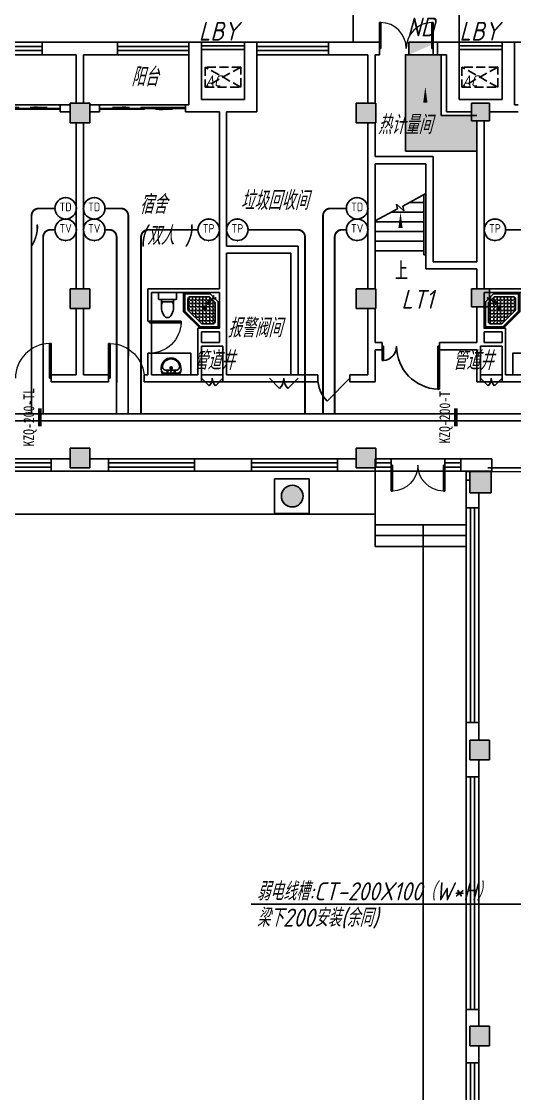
# Model space of a CAD drawing. Extents: x 0 to 2972856, y -1269770 to 0.
# Drawn here: x 2757023 to 2770806, y -901371 to -871384 of the extents above; entities that cross this region are included whole.
import ezdxf
from ezdxf.enums import TextEntityAlignment as Align

# ---------------------------------------------------------------- set-up
doc = ezdxf.new("R2010")
doc.units = 0
doc.header["$LTSCALE"] = 1000
doc.header["$PDSIZE"] = 50
doc.linetypes.add('DASH', pattern=[0.35, 0.25, -0.1])
for name, color, linetype in [('1-建筑底图', 8, 'Continuous'), ('CABLETRAY_DIM', 3, 'Continuous'), ('CABLETRAY_PDS', 4, 'Continuous'), ('EQUIP-通讯', 3, 'Continuous'), ('PUB_TEXT', 7, 'Continuous'), ('WIRE-综合布线', 4, 'Continuous'), ('抗震支吊架', 2, 'Continuous'), ('洁具', 251, 'Continuous'), ('空调外机', 251, 'Continuous'), ('防火分区', 255, 'Continuous')]:
    doc.layers.add(name, color=color, linetype=linetype)
doc.styles.add('_TCH_DIM', font='SIMPLEX', dxfattribs={"bigfont": 'GBCBIG'})
doc.styles.add('_TEL_ATTDEF', font='GBENOR', dxfattribs={"width": 0.8, "height": 3, "bigfont": 'GBCBIG'})
doc.styles.add('_TEL_DIM', font='SIMPLEX', dxfattribs={"width": 0.8, "height": 3.5, "bigfont": 'HZTXT'})
doc.styles.add('kzcad', font='', dxfattribs={"width": 0.8})
doc.styles.get("Standard").update_dxf_attribs({"font": 'gbeitc.shx', "bigfont": 'gbcbig.shx'})
doc.styles.get('kzcad').set_extended_font_data('SimSun')
doc.linetypes.add('JIEDI', pattern='A,1.25,-0.25,0.25,-0.25,0.625,["/",Standard,S=0.6,R=0,X=0,Y=-0.3],0.625,-0.25,0.25,-0.25', length=4)

# ---------------------------------------------------------------- blocks, each defined once
blk = doc.blocks.new('$equip$00003204')
at = {"const_width": 0.05}
blk.add_lwpolyline([(0, 0.5, -1), (0, -0.5, -1), (0, 0.5, 0.021884)], format="xyb", dxfattribs=at)
blk.add_circle((0, 0), 0.5)
for p in [(0, 0.5), (-0.5, 0), (0.5, 0), (0, -0.5)]:
    blk.add_point(p)
at = {"color": 7, "style": '_TEL_ATTDEF'}
blk.add_attdef('$TEXT$', text='', height=0.4, dxfattribs=at).set_placement((0, 0), align=Align.MIDDLE_CENTER)
at = {"color": 7, "style": '_TEL_DIM', "flags": 1}
for tag in ['A', 'REMARK']:
    blk.add_attdef(tag, text='', height=0.00002, dxfattribs=at).set_placement((0, 0), align=Align.MIDDLE_CENTER)
blk = doc.blocks.new('$equip$00003209')
at = {"const_width": 0.05}
blk.add_lwpolyline([(0, 0.5, -1), (0, -0.5, -1), (0, 0.5, 0.021884)], format="xyb", dxfattribs=at)
blk.add_circle((0, 0), 0.5)
for p in [(0, 0.5), (-0.5, 0), (0.5, 0), (0, -0.5)]:
    blk.add_point(p)
at = {"color": 7, "style": '_TEL_ATTDEF'}
blk.add_attdef('$TEXT$', text='', height=0.4, dxfattribs=at).set_placement((0, 0), align=Align.MIDDLE_CENTER)
at = {"color": 7, "style": '_TEL_DIM', "flags": 1}
for tag in ['A', 'REMARK']:
    blk.add_attdef(tag, text='', height=0.00002, dxfattribs=at).set_placement((0, 0), align=Align.MIDDLE_CENTER)
blk = doc.blocks.new('$equip$00003208')
at = {"const_width": 0.05}
blk.add_lwpolyline([(0, 0.5, -1), (0, -0.5, -1), (0, 0.5, 0.021884)], format="xyb", dxfattribs=at)
blk.add_circle((0, 0), 0.5)
for p in [(0, 0.5), (-0.5, 0), (0.5, 0), (0, -0.5)]:
    blk.add_point(p)
at = {"color": 7, "style": '_TEL_ATTDEF'}
blk.add_attdef('$TEXT$', text='', height=0.4, dxfattribs=at).set_placement((0, 0), align=Align.MIDDLE_CENTER)
at = {"color": 7, "style": '_TEL_DIM', "flags": 1}
for tag in ['A', 'REMARK']:
    blk.add_attdef(tag, text='', height=0.00002, dxfattribs=at).set_placement((0, 0), align=Align.MIDDLE_CENTER)
blk = doc.blocks.new('A$C2CDD3BEF')
at = {"layer": '防火分区'}
h = blk.add_hatch(color=6, dxfattribs=at)
h.dxf.hatch_style = 1
edge = h.paths.add_edge_path()
edge.add_arc((460, 446), 282, 0, 360)
at = {"layer": '防火分区', "color": 6}
blk.add_lwpolyline([(0, 0), (900, 0), (900, 900), (0, 900)], close=True, dxfattribs=at)
blk.add_circle((460, 446), 282, dxfattribs=at)
blk = doc.blocks.new('1F平面-CAD导入_dwg_Drawing4_t3_dwg_$plan$00001613-474159-1F-927810-1F')
at = {"layer": '洁具'}
for p, q in [((-200, 170), (-430, 170)), ((-260, -140), (-260, 140)), ((-30, 250), (-170, 250)), ((-200, -170), (-200, -220)), ((-170, -250), (-30, -250))]:
    blk.add_line(p, q, dxfattribs=at)
for points in [[(-200, 220), (-200, 170), (-200, -170), (-430, -170)], [(0, -220), (0, 220)]]:
    blk.add_lwpolyline(points, dxfattribs=at)
for centre, radius, start, end in [((-590, 0), 110, 123.4509, 236.5491), ((-413, -227), 398, 67.4505, 126.6381), ((-170, 220), 30, 90, 180), ((-30, 220), 30, 0, 90), ((-413, 227), 398, 233.3619, 292.5495), ((-170, -220), 30, 180, 270), ((-30, -220), 30, 270, 0)]:
    blk.add_arc(centre, radius, start, end, dxfattribs=at)
blk = doc.blocks.new('$lvtry$00000169')
at = {"color": 0}
for p, q in [((259, -36), (259, 0)), ((36, -259), (0, -259)), ((24, -259), (24, -976)), ((259, -36), (36, -259)), ((36, -259), (36, -964)), ((276, -120), (120, -276)), ((120, -276), (120, -808)), ((144, -151), (291, -298)), ((151, -144), (298, -291)), ((173, -309), (173, -239)), ((183, -213), (205, -213)), ((220, -213), (243, -213)), ((259, -24), (976, -24)), ((259, -36), (964, -36)), ((270, -213), (270, -143)), ((270, -213), (340, -213)), ((270, -263), (270, -239)), ((276, -120), (808, -120)), ((366, -213), (366, -143)), ((366, -213), (436, -213)), ((366, -309), (366, -239)), ((462, -213), (462, -143)), ((462, -213), (532, -213)), ((462, -309), (462, -239)), ((558, -213), (558, -143)), ((558, -213), (628, -213)), ((558, -309), (558, -239)), ((655, -213), (655, -143)), ((655, -213), (725, -213)), ((655, -309), (655, -239)), ((751, -213), (751, -143)), ((751, -213), (821, -213)), ((751, -309), (751, -239)), ((847, -213), (847, -143)), ((847, -213), (880, -213)), ((847, -309), (847, -239)), ((880, -192), (880, -460)), ((964, -36), (976, -24)), ((964, -36), (964, -525)), ((976, -24), (976, -530)), ((120, -309), (147, -309)), ((120, -405), (147, -405)), ((120, -501), (147, -501)), ((120, -598), (147, -598)), ((173, -309), (243, -309)), ((173, -405), (173, -335)), ((173, -405), (243, -405)), ((173, -501), (173, -431)), ((173, -501), (243, -501)), ((173, -598), (173, -528)), ((173, -598), (243, -598)), ((270, -405), (270, -335)), ((270, -405), (340, -405)), ((270, -501), (270, -431)), ((270, -501), (340, -501)), ((270, -598), (270, -528)), ((270, -598), (340, -598)), ((334, -309), (340, -309)), ((366, -309), (436, -309)), ((366, -405), (366, -335)), ((366, -405), (379, -405)), ((366, -501), (366, -431)), ((366, -501), (436, -501)), ((366, -598), (366, -528)), ((366, -598), (436, -598)), ((462, -309), (532, -309)), ((462, -405), (462, -335)), ((462, -405), (532, -405)), ((462, -501), (462, -431)), ((462, -501), (532, -501)), ((462, -598), (462, -528)), ((462, -598), (532, -598)), ((859, -511), (511, -859)), ((964, -525), (525, -964)), ((976, -530), (530, -976)), ((558, -309), (628, -309)), ((558, -405), (558, -335)), ((558, -405), (628, -405)), ((558, -501), (558, -431)), ((558, -501), (628, -501)), ((558, -598), (558, -528)), ((558, -598), (628, -598)), ((655, -309), (725, -309)), ((655, -405), (655, -335)), ((655, -405), (725, -405)), ((655, -501), (655, -431)), ((655, -501), (725, -501)), ((655, -598), (655, -528)), ((655, -598), (725, -598)), ((751, -309), (821, -309)), ((751, -405), (751, -335)), ((751, -405), (821, -405)), ((751, -501), (751, -431)), ((751, -501), (821, -501)), ((751, -598), (751, -528)), ((751, -598), (773, -598)), ((847, -309), (880, -309)), ((847, -405), (847, -335)), ((847, -405), (880, -405)), ((847, -501), (847, -431)), ((847, -501), (867, -501)), ((964, -525), (976, -530)), ((120, -694), (147, -694)), ((120, -790), (147, -790)), ((173, -694), (173, -624)), ((173, -694), (243, -694)), ((173, -790), (173, -720)), ((173, -790), (243, -790)), ((173, -878), (173, -816)), ((192, -880), (460, -880)), ((270, -694), (270, -624)), ((270, -694), (340, -694)), ((270, -790), (270, -720)), ((270, -790), (340, -790)), ((270, -880), (270, -816)), ((366, -694), (366, -624)), ((366, -694), (436, -694)), ((366, -790), (366, -720)), ((366, -790), (436, -790)), ((366, -880), (366, -816)), ((462, -694), (462, -624)), ((462, -694), (532, -694)), ((462, -790), (462, -720)), ((462, -790), (532, -790)), ((462, -880), (462, -816)), ((558, -694), (558, -624)), ((558, -694), (628, -694)), ((558, -790), (558, -720)), ((558, -790), (580, -790)), ((655, -694), (655, -624)), ((655, -694), (676, -694)), ((36, -964), (24, -976)), ((24, -976), (530, -976)), ((36, -964), (525, -964)), ((525, -964), (530, -976))]:
    blk.add_line(p, q, dxfattribs=at)
blk.add_lwpolyline([(0, 0), (0, -1000), (540, -1000), (1000, -540), (1000, 0)], close=True)
for points in [[(0, 0), (0, -1000)], [(0, 0), (1000, 0)], [(1000, 0), (1000, -540)], [(136, -190), (148, -178), (132, -162), (121, -174)], [(190, -136), (178, -148), (162, -132), (174, -121)], [(1000, -540), (540, -1000)], [(0, -1000), (540, -1000)]]:
    blk.add_lwpolyline(points, close=True, dxfattribs=at)
for radius in [43.8, 31.1]:
    blk.add_circle((416, -428), radius, dxfattribs=at)
for centre, radius, start, end in [((296, -296), 40.6, 142.583, 128.4197), ((296, -296), 28.6, 145.828, 125.6599), ((808, -192), 72, 0, 90), ((808, -460), 72, 315, 0), ((192, -808), 72, 180, 270), ((460, -808), 72, 270, 315)]:
    blk.add_arc(centre, radius, start, end, dxfattribs=at)
for p in [(103, -156, 0), (156, -102, 0), (416, -428, 0)]:
    blk.add_point(p, dxfattribs=at)
blk = doc.blocks.new('$lvtry$00000178')
at = {"color": 0}
for p, q in [((-238, 0), (238, 0)), ((-214, -36), (-272, -91)), ((-180, -23), (180, -23)), ((-142, -105), (140, -105)), ((140, -105), (-142, -105)), ((216, -37), (268, -91))]:
    blk.add_line(p, q, dxfattribs=at)
blk.add_lwpolyline([(-104, -430, 0.224698), (110, -425, 0.348046), (269, -79), (239, 0), (-241, 0), (-271, -79, 0.356844)], format="xyb", close=True, dxfattribs=at)
for centre, radius in [((-100, -65), 16.3), ((1, -172), 31.6), ((100, -65), 16.3)]:
    blk.add_circle(centre, radius, dxfattribs=at)
at = {"color": 0, "lineweight": 13}
blk.add_circle((1, -172), 23, dxfattribs=at)
at = {"color": 0}
for centre, radius, start, end in [((-142, -205), 100, 90, 190.5602), ((-1, -179), 243, 190.5602, 349.4398), ((-180, -73), 50, 90, 133.181), ((140, -205), 100, 349.4398, 90), ((180, -73), 50, 44.5607, 90)]:
    blk.add_arc(centre, radius, start, end, dxfattribs=at)
for p in [(0, -65), (1, -172)]:
    blk.add_point(p, dxfattribs=at)
blk = doc.blocks.new('A$C70365C93')
at = {"layer": '洁具'}
blk.add_lwpolyline([(-1900, 2300), (-1900, 1700), (-800, 1700), (-800, 2300)], close=True, dxfattribs=at)
blk.add_blockref('$lvtry$00000178', (-1350, 2280), dxfattribs=at)
at = {"layer": '洁具', "rotation": 180}
blk.add_blockref('$lvtry$00000169', (0, 0), dxfattribs=at)
at = {"layer": '洁具', "extrusion": (0, 0, -1), "xscale": -1, "zscale": -1, "rotation": 90}
blk.add_blockref('1F平面-CAD导入_dwg_Drawing4_t3_dwg_$plan$00001613-474159-1F-927810-1F', (1450, 0), dxfattribs=at)
blk = doc.blocks.new('A$Cf5a72a1b')
at = {"layer": '空调外机', "linetype": 'DASH'}
for p, q in [((1000, 563), (0, 0)), ((1000, 0), (0, 563))]:
    blk.add_line(p, q, dxfattribs=at)
blk.add_lwpolyline([(1000, 563), (0, 563), (0, 0), (1000, 0)], close=True, dxfattribs=at)
at = {"layer": 'PUB_TEXT'}
blk.add_text('AC', height=315, dxfattribs=at).set_placement((5, 18))
blk = doc.blocks.new('$WINLIB2D$00000001')
at = {"color": 0}
for points in [[(-0.5, 0.5), (-0.5, -0.5)], [(-0.5, 0.5), (0.5, 0.5)], [(0.5, -0.5), (0.5, 0.5)], [(0.5, 0.167), (-0.5, 0.167)], [(0.5, -0.167), (-0.5, -0.167)], [(-0.5, -0.5), (0.5, -0.5)]]:
    blk.add_lwpolyline(points, dxfattribs=at)
blk = doc.blocks.new('$DorLib2D$00000002')
for p, q in [((-0.5, 0), (-0.5, 0.4875)), ((-0.475, 0.4875), (-0.5, 0.4875)), ((-0.475, 0), (-0.475, 0.4875)), ((0.475, 0), (0.475, 0.4875)), ((0.475, 0.4875), (0.5, 0.4875)), ((0.5, 0), (0.5, 0.4875)), ((-0.5, 0), (-0.475, 0)), ((0.5, 0), (0.475, 0))]:
    blk.add_line(p, q)
at = {"lineweight": 13}
for centre, start, end in [((-0.4875, 0), 0, 88.53072), ((0.4875, 0), 91.46928, 180)]:
    blk.add_arc(centre, 0.4875, start, end, dxfattribs=at)
blk = doc.blocks.new('$TCHSYS$WIN2D')
for p, q in [((-0.5, 0.5), (0.5, 0.5)), ((-0.5, 0.5), (-0.5, -0.5)), ((0.5, 0.5), (0.5, -0.5)), ((0.5, 0.1667), (-0.5, 0.1667)), ((0.5, -0.1667), (-0.5, -0.1667)), ((-0.5, -0.5), (0.5, -0.5))]:
    blk.add_line(p, q)
blk = doc.blocks.new('$DorLib2D$00000114')
at = {"color": 0}
blk.add_line((0.5, 0), (-0.207, 0.707), dxfattribs=at)
blk.add_arc((0.5, 0), 1, 135, 180, dxfattribs=at)
blk = doc.blocks.new('$DorLib2D$00000116')
at = {"color": 0}
for p, q in [((-0.5, 0), (-0.146, 0.354)), ((0.5, 0), (0.146, 0.354))]:
    blk.add_line(p, q, dxfattribs=at)
for centre, start, end in [((-0.5, 0), 0, 45), ((0.5, 0), 135, 180)]:
    blk.add_arc(centre, 0.5, start, end, dxfattribs=at)
blk = doc.blocks.new('$DorLib2D$00000131')
at = {"color": 0, "linetype": 'Continuous'}
for p, q in [((-0.5, 0.125), (-0.5, 0)), ((0.019, 0.125), (-0.5, 0.125)), ((0.019, 0), (0.019, 0.125)), ((0.15, 0.125), (0.232, 0.197)), ((0.35, 0.125), (0.15, 0.125)), ((0.232, 0.197), (0.232, 0.125)), ((-0.5, 0), (0.019, 0)), ((-0.024, 0), (0.5, 0)), ((-0.024, -0.125), (-0.024, 0)), ((0.5, 0), (0.5, -0.125)), ((-0.35, -0.125), (-0.15, -0.125)), ((-0.232, -0.197), (-0.232, -0.125)), ((-0.15, -0.125), (-0.232, -0.197)), ((0.5, -0.125), (-0.024, -0.125))]:
    blk.add_line(p, q, dxfattribs=at)
blk = doc.blocks.new('$DorLib2D$00000001')
for p, q in [((0.45, 0.975), (0.5, 0.975)), ((0.45, 0), (0.45, 0.975)), ((0.5, 0), (0.5, 0.975)), ((0.5, 0), (0.45, 0))]:
    blk.add_line(p, q)
at = {"lineweight": 13}
blk.add_arc((0.475, 0), 0.975, 91.4693, 180, dxfattribs=at)
blk = doc.blocks.new('$DorLib2D$00000225')
at = {"color": 0}
for p, q in [((0.475, -0.001), (0.475, 0.752)), ((0.475, 0.752), (0.5, 0.752)), ((0.5, -0.001), (0.5, 0.752)), ((-0.5, 0), (-0.5, 0.252)), ((-0.475, 0.252), (-0.5, 0.252)), ((-0.475, 0), (-0.475, 0.252)), ((-0.475, 0), (-0.5, 0)), ((0.475, -0.001), (0.5, -0.001))]:
    blk.add_line(p, q, dxfattribs=at)
for centre, radius, start, end in [((0.505, -0.002), 0.755, 92.2493, 179.7238), ((-0.501, 0.003), 0.251, 359.7899, 84.0974)]:
    blk.add_arc(centre, radius, start, end, dxfattribs=at)
blk = doc.blocks.new('1-1层建筑底图')
at = {"layer": '1-建筑底图'}
h = blk.add_hatch(dxfattribs=at)
h.set_pattern_fill('沙地', color=256, scale=70)
h.set_pattern_definition([(0, (542715.016, -817816.58), (70, 70), [0, -140])])
h.paths.add_polyline_path([(2153976.6, -728676.3), (2152976.6, -728676.3), (2152976.6, -731376.3), (2154976.6, -731376.3), (2154976.6, -730376.3), (2153976.6, -730376.3)])
h.paths.add_polyline_path([(2071676.6, -793076.3), (2070676.6, -793076.3), (2070676.6, -795091.3), (2071676.6, -795091.3)])
h.paths.add_polyline_path([(2071676.6, -741161.3), (2070676.6, -741161.3), (2070676.6, -743176.3), (2071676.6, -743176.3)])
h.paths.add_polyline_path([(2152976.6, -807576.3), (2153976.6, -807576.3), (2153976.6, -805876.3), (2154976.6, -805876.3), (2154976.6, -804876.3), (2152976.6, -804876.3)])
for points in [[(2144151.6, -730026.3), (2143601.6, -730026.3), (2143601.6, -730576.3), (2144151.6, -730576.3)], [(2152151.6, -730026.3), (2151601.6, -730026.3), (2151601.6, -730576.3), (2152151.6, -730576.3)], [(2155326.6, -730026.3), (2154826.6, -730026.3), (2154826.6, -730526.3), (2155326.6, -730526.3)], [(2144151.6, -735226.3), (2143601.6, -735226.3), (2143601.6, -735776.3), (2144151.6, -735776.3)], [(2152151.6, -735226.3), (2151601.6, -735226.3), (2151601.6, -735776.3), (2152151.6, -735776.3)], [(2155326.6, -735226.3), (2154826.6, -735226.3), (2154826.6, -735726.3), (2155326.6, -735726.3)], [(2144151.6, -739676.3), (2143601.6, -739676.3), (2143601.6, -740226.3), (2144151.6, -740226.3)], [(2152151.6, -739676.3), (2151601.6, -739676.3), (2151601.6, -740226.3), (2152151.6, -740226.3)], [(2155376.6, -740326.3), (2154776.6, -740326.3), (2154776.6, -740926.3), (2155376.6, -740926.3)], [(2155326.6, -747851.3), (2154776.6, -747851.3), (2154776.6, -748401.3), (2155326.6, -748401.3)], [(2155326.6, -755851.3), (2154776.6, -755851.3), (2154776.6, -756401.3), (2155326.6, -756401.3)]]:
    blk.add_hatch(color=256, dxfattribs=at).paths.add_polyline_path(points)
for p, q in [((2151519.2, -728326.3), (2151519.2, -727126.3)), ((2154476.6, -728326.3), (2154476.6, -727126.3)), ((2143876.6, -728326.3), (2142826.6, -728326.3)), ((2142826.6, -728326.3), (2142826.6, -728676.3)), ((2144926.6, -728326.3), (2143876.6, -728326.3)), ((2144926.6, -728676.3), (2144926.6, -728326.3)), ((2147276.6, -728326.3), (2146926.6, -728326.3)), ((2146926.6, -728326.3), (2146926.6, -728676.3)), ((2147276.6, -729926.3), (2147276.6, -728326.3)), ((2148826.6, -728326.3), (2148476.6, -728326.3)), ((2148476.6, -729926.3), (2148476.6, -728326.3)), ((2148826.6, -728676.3), (2148826.6, -728326.3)), ((2152026.6, -728326.3), (2150826.6, -728326.3)), ((2150826.6, -728326.3), (2150826.6, -728676.3)), ((2152251.6, -728326.3), (2152026.6, -728326.3)), ((2152251.6, -728676.3), (2152251.6, -728326.3)), ((2154476.6, -728326.3), (2153751.6, -728326.3)), ((2153751.6, -728326.3), (2153751.6, -728676.3)), ((2167276.6, -728326.3), (2154476.6, -728326.3)), ((2154476.6, -729926.3), (2154476.6, -728326.3)), ((2156026.6, -728326.3), (2155676.6, -728326.3)), ((2155676.6, -729926.3), (2155676.6, -728326.3)), ((2156026.6, -728676.3), (2156026.6, -728326.3)), ((2142826.6, -728676.3), (2143776.6, -728676.3)), ((2143776.6, -730026.3), (2143776.6, -728676.3)), ((2143976.6, -728676.3), (2144926.6, -728676.3)), ((2143976.6, -730026.3), (2143976.6, -728676.3)), ((2146926.6, -730076.3), (2146926.6, -728676.3)), ((2148826.6, -730276.3), (2148826.6, -728676.3)), ((2150826.6, -728676.3), (2151926.6, -728676.3)), ((2151926.6, -730026.3), (2151926.6, -728676.3)), ((2152126.6, -730026.3), (2152126.6, -728676.3)), ((2152126.6, -728676.3), (2152251.6, -728676.3)), ((2153751.6, -728676.3), (2154126.6, -728676.3)), ((2154126.6, -730276.3), (2154126.6, -728676.3)), ((2156026.6, -730076.3), (2156026.6, -728676.3)), ((2143326.6, -730076.3), (2140926.6, -730076.3)), ((2143601.6, -730076.3), (2143326.6, -730076.3)), ((2143326.6, -730076.3), (2143326.6, -730276.3)), ((2144151.6, -730026.3), (2143601.6, -730026.3)), ((2143601.6, -730026.3), (2143601.6, -730576.3)), ((2144151.6, -730576.3), (2144151.6, -730026.3)), ((2144426.6, -730076.3), (2144151.6, -730076.3)), ((2144426.6, -730276.3), (2144426.6, -730076.3)), ((2146826.6, -730076.3), (2144426.6, -730076.3)), ((2146926.6, -730076.3), (2146826.6, -730076.3)), ((2146826.6, -730076.3), (2146826.6, -730276.3)), ((2147876.6, -729926.3), (2147276.6, -729926.3)), ((2148476.6, -729926.3), (2147876.6, -729926.3)), ((2152151.6, -730026.3), (2151601.6, -730026.3)), ((2151601.6, -730026.3), (2151601.6, -730576.3)), ((2152151.6, -730576.3), (2152151.6, -730026.3)), ((2155076.6, -729926.3), (2154476.6, -729926.3)), ((2155326.6, -730026.3), (2154826.6, -730026.3)), ((2154826.6, -730026.3), (2154826.6, -730526.3)), ((2155676.6, -729926.3), (2155076.6, -729926.3)), ((2155326.6, -730526.3), (2155326.6, -730026.3)), ((2156126.6, -730076.3), (2156026.6, -730076.3)), ((2143326.6, -730276.3), (2143601.6, -730276.3)), ((2144151.6, -730276.3), (2144426.6, -730276.3)), ((2146826.6, -730276.3), (2147176.6, -730276.3)), ((2147776.6, -730276.3), (2147176.6, -730276.3)), ((2147776.6, -734126.3), (2147776.6, -730276.3)), ((2147976.6, -734026.3), (2147976.6, -730276.3)), ((2148826.6, -730276.3), (2147976.6, -730276.3)), ((2154976.6, -730376.3), (2153976.6, -730376.3)), ((2154826.6, -730276.3), (2154126.6, -730276.3)), ((2155776.6, -730276.3), (2155326.6, -730276.3)), ((2155776.6, -730276.3), (2156126.6, -730276.3)), ((2143601.6, -730576.3), (2144151.6, -730576.3)), ((2143776.6, -735226.3), (2143776.6, -730576.3)), ((2143976.6, -735226.3), (2143976.6, -730576.3)), ((2151601.6, -730576.3), (2152151.6, -730576.3)), ((2151926.6, -731626.3), (2151926.6, -730576.3)), ((2152126.6, -731526.3), (2152126.6, -730576.3)), ((2154826.6, -730526.3), (2155326.6, -730526.3)), ((2154976.6, -734466.3), (2154976.6, -730526.3)), ((2155176.6, -734566.3), (2155176.6, -730526.3)), ((2154976.6, -731376.3), (2152976.6, -731376.3)), ((2151926.6, -735226.3), (2151926.6, -731626.3)), ((2153751.6, -731526.3), (2152126.6, -731526.3)), ((2153751.6, -734466.3), (2153751.6, -731526.3)), ((2152126.6, -735226.3), (2152126.6, -731726.3)), ((2153551.6, -731726.3), (2152126.6, -731726.3)), ((2153551.6, -734666.3), (2153551.6, -731726.3)), ((2153551.6, -732561.6), (2152900.8, -732908.4)), ((2153551.6, -734156.3), (2153551.6, -732561.6)), ((2153551.6, -734276.3), (2153551.6, -732561.6)), ((2152931.3, -733039.9), (2152731.2, -732860.2)), ((2152731.2, -732860.2), (2152759.8, -732983.6)), ((2153092.4, -732806.3), (2153491.6, -732806.3)), ((2153491.6, -734276.3), (2153491.6, -732593.6)), ((2152759.8, -732983.6), (2152126.6, -733321)), ((2152585.8, -733076.3), (2153491.6, -733076.3)), ((2152900.8, -732908.4), (2152931.3, -733039.9)), ((2152126.6, -734156.3), (2152126.6, -733321)), ((2152126.6, -733346.3), (2153491.6, -733346.3)), ((2152126.6, -733616.3), (2153491.6, -733616.3)), ((2147976.6, -734026.3), (2149976.6, -734026.3)), ((2149976.6, -737626.3), (2149976.6, -734026.3)), ((2152126.6, -733886.3), (2153491.6, -733886.3)), ((2147776.6, -735226.3), (2147776.6, -734126.3)), ((2147976.6, -734226.3), (2149776.6, -734226.3)), ((2147976.6, -735226.3), (2147976.6, -734226.3)), ((2149776.6, -737626.3), (2149776.6, -734226.3)), ((2152126.6, -734156.3), (2153491.6, -734156.3)), ((2153491.6, -734276.3), (2153551.6, -734276.3)), ((2154976.6, -734666.3), (2153551.6, -734666.3)), ((2154976.6, -734466.3), (2153751.6, -734466.3)), ((2154976.6, -735226.3), (2154976.6, -734666.3)), ((2155176.6, -735226.3), (2155176.6, -734566.3)), ((2144151.6, -735226.3), (2143601.6, -735226.3)), ((2143601.6, -735226.3), (2143601.6, -735776.3)), ((2144151.6, -735776.3), (2144151.6, -735226.3)), ((2145776.6, -735226.3), (2147776.6, -735226.3)), ((2145776.6, -735226.3), (2145776.6, -736126.3)), ((2147976.6, -736426.3), (2147976.6, -735226.3)), ((2152151.6, -735226.3), (2151601.6, -735226.3)), ((2151601.6, -735226.3), (2151601.6, -735776.3)), ((2152151.6, -735776.3), (2152151.6, -735226.3)), ((2155326.6, -735226.3), (2154826.6, -735226.3)), ((2154826.6, -735226.3), (2154826.6, -735726.3)), ((2155326.6, -735726.3), (2155326.6, -735226.3)), ((2157176.6, -735226.3), (2155326.6, -735226.3)), ((2145876.6, -735326.3), (2147776.6, -735326.3)), ((2145876.6, -736126.3), (2145876.6, -735326.3)), ((2147776.6, -736326.3), (2147776.6, -735326.3)), ((2157076.6, -735326.3), (2155326.6, -735326.3)), ((2143601.6, -735776.3), (2144151.6, -735776.3)), ((2143776.6, -737626.3), (2143776.6, -735776.3)), ((2143976.6, -737626.3), (2143976.6, -735776.3)), ((2151601.6, -735776.3), (2152151.6, -735776.3)), ((2151926.6, -736826.3), (2151926.6, -735776.3)), ((2152126.6, -736726.3), (2152126.6, -735776.3)), ((2154826.6, -735726.3), (2155326.6, -735726.3)), ((2154976.6, -736426.3), (2154976.6, -735726.3)), ((2155176.6, -736326.3), (2155176.6, -735726.3)), ((2145776.6, -736126.3), (2145876.6, -736126.3)), ((2145876.6, -737026.3), (2145876.6, -736126.3)), ((2147176.6, -736326.3), (2147776.6, -736326.3)), ((2147176.6, -736826.3), (2147176.6, -736326.3)), ((2147276.6, -736426.3), (2147776.6, -736426.3)), ((2147276.6, -736726.3), (2147276.6, -736426.3)), ((2147776.6, -736726.3), (2147776.6, -736426.3)), ((2147976.6, -736826.3), (2147976.6, -736426.3)), ((2154976.6, -736726.3), (2154976.6, -736426.3)), ((2155776.6, -736326.3), (2155176.6, -736326.3)), ((2155176.6, -736726.3), (2155176.6, -736426.3)), ((2155676.6, -736426.3), (2155176.6, -736426.3)), ((2155676.6, -736726.3), (2155676.6, -736426.3)), ((2155776.6, -736826.3), (2155776.6, -736326.3)), ((2147276.6, -736726.3), (2147776.6, -736726.3)), ((2152326.6, -736726.3), (2152126.6, -736726.3)), ((2152326.6, -736926.3), (2152326.6, -736726.3)), ((2154976.6, -736726.3), (2153926.6, -736726.3)), ((2153926.6, -736726.3), (2153926.6, -736926.3)), ((2155676.6, -736726.3), (2155176.6, -736726.3)), ((2145876.6, -737026.3), (2145776.6, -737026.3)), ((2145776.6, -737026.3), (2145776.6, -737626.3)), ((2145876.6, -737626.3), (2145876.6, -737026.3)), ((2147176.6, -737626.3), (2147176.6, -736826.3)), ((2147276.6, -736826.3), (2147876.6, -736826.3)), ((2147276.6, -737626.3), (2147276.6, -736826.3)), ((2147876.6, -737626.3), (2147876.6, -736826.3)), ((2147976.6, -737626.3), (2147976.6, -736826.3)), ((2151926.6, -737626.3), (2151926.6, -736826.3)), ((2152126.6, -737826.3), (2152126.6, -736926.3)), ((2152126.6, -736926.3), (2152326.6, -736926.3)), ((2153926.6, -736926.3), (2154976.6, -736926.3)), ((2154976.6, -737826.3), (2154976.6, -736926.3)), ((2155076.6, -737626.3), (2155076.6, -736826.3)), ((2155676.6, -736826.3), (2155076.6, -736826.3)), ((2155676.6, -737626.3), (2155676.6, -736826.3)), ((2155776.6, -737626.3), (2155776.6, -736826.3)), ((2143776.6, -737626.3), (2143076.6, -737626.3)), ((2143076.6, -737626.3), (2143076.6, -737826.3)), ((2144676.6, -737626.3), (2143976.6, -737626.3)), ((2144676.6, -737826.3), (2144676.6, -737626.3)), ((2145776.6, -737626.3), (2145676.6, -737626.3)), ((2145676.6, -737626.3), (2145676.6, -737826.3)), ((2145876.6, -737626.3), (2147176.6, -737626.3)), ((2147276.6, -737826.3), (2147276.6, -737626.3)), ((2147276.6, -737626.3), (2147876.6, -737626.3)), ((2147876.6, -737826.3), (2147876.6, -737626.3)), ((2147976.6, -737626.3), (2149776.6, -737626.3)), ((2149176.6, -737626.3), (2149976.6, -737626.3)), ((2150526.6, -737626.3), (2149976.6, -737626.3)), ((2150526.6, -737826.3), (2150526.6, -737626.3)), ((2151926.6, -737626.3), (2151426.6, -737626.3)), ((2151426.6, -737626.3), (2151426.6, -737826.3)), ((2155076.6, -737826.3), (2155076.6, -737626.3)), ((2155076.6, -737626.3), (2155676.6, -737626.3)), ((2155676.6, -737626.3), (2155676.6, -737826.3)), ((2155776.6, -737626.3), (2157076.6, -737626.3)), ((2143076.6, -737826.3), (2143876.6, -737826.3)), ((2143876.6, -737826.3), (2144676.6, -737826.3)), ((2145676.6, -737826.3), (2145776.6, -737826.3)), ((2145776.6, -737826.3), (2147176.6, -737826.3)), ((2147176.6, -737826.3), (2147276.6, -737826.3)), ((2147276.6, -737826.3), (2147876.6, -737826.3)), ((2147876.6, -737826.3), (2149876.6, -737826.3)), ((2149176.6, -737826.3), (2149976.6, -737826.3)), ((2149876.6, -737826.3), (2150526.6, -737826.3)), ((2151426.6, -737826.3), (2152126.6, -737826.3)), ((2154976.6, -737826.3), (2155076.6, -737826.3)), ((2155076.6, -737826.3), (2155676.6, -737826.3)), ((2155676.6, -737826.3), (2155776.6, -737826.3)), ((2155776.6, -737826.3), (2157176.6, -737826.3)), ((2144151.6, -739676.3), (2143601.6, -739676.3)), ((2143601.6, -739676.3), (2143601.6, -740226.3)), ((2144151.6, -740226.3), (2144151.6, -739676.3)), ((2152151.6, -739676.3), (2151601.6, -739676.3)), ((2151601.6, -739676.3), (2151601.6, -740226.3)), ((2152151.6, -740226.3), (2152151.6, -739676.3)), ((2143601.6, -739976.3), (2143076.6, -739976.3)), ((2143076.6, -739976.3), (2143076.6, -740326.3)), ((2144676.6, -739976.3), (2144151.6, -739976.3)), ((2144676.6, -740326.3), (2144676.6, -739976.3)), ((2148676.6, -739976.3), (2147076.6, -739976.3)), ((2147076.6, -739976.3), (2147076.6, -740326.3)), ((2148676.6, -740326.3), (2148676.6, -739976.3)), ((2151601.6, -739976.3), (2151076.6, -739976.3)), ((2151076.6, -739976.3), (2151076.6, -740326.3)), ((2152576.6, -739976.3), (2154076.6, -739976.3)), ((2155395.2, -739976.3), (2154526.6, -739976.3)), ((2154526.6, -739976.3), (2154526.6, -740326.3)), ((2155395.2, -740326.3), (2155395.2, -739976.3)), ((2143076.6, -740326.3), (2143876.6, -740326.3)), ((2143601.6, -740226.3), (2144151.6, -740226.3)), ((2143876.6, -740326.3), (2144676.6, -740326.3)), ((2147076.6, -740326.3), (2148676.6, -740326.3)), ((2151076.6, -740326.3), (2151876.6, -740326.3)), ((2151601.6, -740226.3), (2152151.6, -740226.3)), ((2151876.6, -740326.3), (2152126.6, -740326.3)), ((2152126.6, -740326.3), (2152126.6, -740226.3)), ((2152126.6, -740326.3), (2152126.6, -742426.3)), ((2154676.6, -740326.3), (2152126.6, -740326.3)), ((2152126.6, -740326.3), (2152126.6, -741526.3)), ((2154526.6, -740326.3), (2155395.2, -740326.3)), ((2154676.6, -742426.3), (2154676.6, -740326.3)), ((2155376.6, -740326.3), (2154776.6, -740326.3)), ((2154776.6, -740326.3), (2154776.6, -740926.3)), ((2155276.6, -740226.3), (2166676.6, -740226.3)), ((2155376.6, -740926.3), (2155376.6, -740326.3)), ((2154676.6, -740576.3), (2154676.6, -741351.3)), ((2154776.6, -740576.3), (2154676.6, -740576.3)), ((2154776.6, -740926.3), (2155376.6, -740926.3)), ((2155026.6, -741351.3), (2155026.6, -740926.3)), ((2078676.6, -741526.3), (2152126.6, -741526.3)), ((2154676.6, -741351.3), (2155026.6, -741351.3)), ((2154676.6, -741826.3), (2152126.6, -741826.3)), ((2153476.6, -741826.3), (2153476.6, -764126.3)), ((2154676.6, -742126.3), (2152126.6, -742126.3)), ((2152126.6, -742426.3), (2154676.6, -742426.3)), ((2155026.6, -747351.3), (2154676.6, -747351.3)), ((2154676.6, -747351.3), (2154676.6, -748126.3)), ((2155026.6, -747851.3), (2155026.6, -747351.3)), ((2155326.6, -747851.3), (2154776.6, -747851.3)), ((2154776.6, -747851.3), (2154776.6, -748401.3)), ((2155326.6, -748401.3), (2155326.6, -747851.3)), ((2154676.6, -748126.3), (2154676.6, -748876.3)), ((2154776.6, -748401.3), (2155326.6, -748401.3)), ((2155026.6, -748876.3), (2155026.6, -748401.3)), ((2154676.6, -748876.3), (2155026.6, -748876.3)), ((2155026.6, -755376.3), (2154676.6, -755376.3)), ((2154676.6, -755376.3), (2154676.6, -756126.3)), ((2155026.6, -755851.3), (2155026.6, -755376.3)), ((2155326.6, -755851.3), (2154776.6, -755851.3)), ((2154776.6, -755851.3), (2154776.6, -756401.3)), ((2155326.6, -756401.3), (2155326.6, -755851.3)), ((2154676.6, -756126.3), (2154676.6, -756876.3)), ((2154776.6, -756401.3), (2155326.6, -756401.3)), ((2155026.6, -756876.3), (2155026.6, -756401.3)), ((2154676.6, -756876.3), (2155026.6, -756876.3))]:
    blk.add_line(p, q, dxfattribs=at)
for points in [[(2154476.6, -728326.3), (2154476.6, -726826.3), (2151519.2, -726826.3), (2151519.2, -728326.3)], [(2151519.2, -728326.3), (2124776.6, -728326.3)], [(2147276.6, -728426.3), (2148476.6, -728426.3)], [(2147276.6, -728526.3), (2148476.6, -728526.3)], [(2153976.6, -730376.3), (2153976.6, -728676.3), (2152976.6, -728676.3), (2152976.6, -731376.3)], [(2155676.6, -728426.3), (2154476.6, -728426.3)], [(2155676.6, -728526.3), (2154476.6, -728526.3)], [(2078676.6, -740326.3), (2152126.6, -740326.3)], [(2154676.6, -741826.3), (2153476.6, -741826.3)], [(2154676.6, -741826.3), (2154676.6, -764126.3)]]:
    blk.add_lwpolyline(points, dxfattribs=at)
for points in [[(2153876.6, -728326.3), (2153076.6, -728326.3), (2153076.6, -728676.3), (2153876.6, -728676.3)], [(2154676.6, -740342.1), (2167276.6, -740326.3), (2167276.6, -795926.3), (2154676.6, -795942.1)]]:
    blk.add_lwpolyline(points, close=True, dxfattribs=at)
for points in [[(2153533.2, -730727.9, 0, 0, 0), (2153533.2, -729569.2, 0, 120, 0), (2153533.2, -730019.2, 0, 0, 0)], [(2152839.1, -734291.3, 0, 0, 0), (2152839.1, -733076.3, 0, 120, 0), (2152839.1, -733526.3, 0, 0, 0)]]:
    blk.add_lwpolyline(points, format="xyseb", dxfattribs=at)
blk.add_solid([(2153876.6, -728326.3), (2153076.6, -728676.3), (2153076.6, -728326.3)], dxfattribs=at)
for name, p, xscale, yscale, zscale, rotation in [('$DorLib2D$00000002', (2153001.6, -728501.3), -1500, -1500, -1500, 180), ('$WINLIB2D$00000001', (2141826.6, -728501.3), -2000, 350, -2000, 180), ('$WINLIB2D$00000001', (2145926.6, -728501.3), 2000, 350, 2000, 180), ('$WINLIB2D$00000001', (2149826.6, -728501.3), -2000, 350, -2000, 180), ('$DorLib2D$00000131', (2142126.6, -730176.3), -2400, -200, -2400, 180), ('$DorLib2D$00000131', (2145626.6, -730176.3), 2400, -200, 2400, 180), ('$DorLib2D$00000001', (2145826.6, -736576.3), 900, -900, 900, 90), ('$DorLib2D$00000225', (2153126.6, -736826.3), -1600, 1600, 200, 180), ('A$C2CDD3BEF', (2149317.2, -740539.3), -1.08, 1.08, 1.08, 180), ('$TCHSYS$WIN2D', (2154851.6, -744351.3), 6000, -350, 6000, 269.9999999999823), ('$TCHSYS$WIN2D', (2154851.6, -752126.3), 6500, -350, 6500, 269.9999999999833), ('$TCHSYS$WIN2D', (2154851.6, -760126.3), -6500, -350, -6500, 269.9999999999817)]:
    blk.add_blockref(name, p, dxfattribs=dict(at, xscale=xscale, yscale=yscale, zscale=zscale, rotation=rotation))
for p in [(2147377.1, -729582.5), (2154556.6, -729582.5)]:
    blk.add_blockref('A$Cf5a72a1b', p, dxfattribs=at)
at = {"layer": '1-建筑底图', "xscale": -1, "rotation": 180}
blk.add_blockref('A$C70365C93', (2147776.6, -735326.3), dxfattribs=at)
at = {"layer": '1-建筑底图', "rotation": 180}
blk.add_blockref('A$C70365C93', (2155176.6, -735326.3), dxfattribs=at)
at = {"layer": '1-建筑底图'}
for name, p, xscale, yscale, zscale in [('$DorLib2D$00000001', (2142576.6, -737726.3), 1000, 1000, 1000), ('$DorLib2D$00000001', (2145176.6, -737726.3), -1000, 1000, -1000), ('$DorLib2D$00000116', (2147576.6, -737726.3), 600, -600, 200), ('$DorLib2D$00000116', (2149576.6, -737726.3), 800, -800, 200), ('$DorLib2D$00000114', (2150976.6, -737726.3), 900, -900, 200), ('$DorLib2D$00000116', (2155376.6, -737726.3), -600, -600, 200), ('$WINLIB2D$00000001', (2141876.6, -740151.3), -2400, -350, -2400), ('$WINLIB2D$00000001', (2145876.6, -740151.3), 2400, -350, 2400), ('$WINLIB2D$00000001', (2149876.6, -740151.3), -2400, -350, -2400), ('$WINLIB2D$00000001', (2152351.6, -740151.3), 450.0000000002328, 350, 450.0000000002328), ('$WINLIB2D$00000001', (2154301.6, -740151.3), 450.0000000065193, 350, 450.0000000065193), ('$DorLib2D$00000002', (2153326.6, -740151.3), 1500, -1500, 1500)]:
    blk.add_blockref(name, p, dxfattribs=dict(at, xscale=xscale, yscale=yscale, zscale=zscale))
for s, p in [('LBY', (2147199.3, -728281.2)), ('ND', (2153020.1, -728163.2)), ('LBY', (2154485.9, -728281.2)), ('阳台', (2145309.6, -729558.2)), ('热计量间', (2152204.4, -730896.5)), ('宿舍', (2145544.2, -733126)), ('垃圾回收间', (2148369.3, -733015.4)), (')', (2142482, -733998.1)), ('(', (2145544.2, -733998.1)), ('双人', (2145754.2, -733998.1)), (')', (2146804.2, -733998.1)), ('LT1', (2152863.3, -735779)), ('报警阀间', (2148006.6, -736579)), ('管道井', (2147061.9, -737489.3)), ('管道井', (2154296.9, -737489.3))]:
    blk.add_text(s, height=525, dxfattribs=at).set_placement(p)
at = {"layer": '1-建筑底图', "style": '_TCH_DIM'}
blk.add_text('上', height=506.4, dxfattribs=at).set_placement((2152682.7, -734973.8))

msp = doc.modelspace()

# ---------------------------------------------------------------- linework, layer by layer
at = {"layer": 'CABLETRAY_DIM', "linetype": 'ByBlock'}
for p, q in [((2770260, -896073), (2763444, -896073)), ((2771600, -896069), (2770260, -896073))]:
    msp.add_line(p, q, dxfattribs=at)
at = {"layer": 'CABLETRAY_PDS', "linetype": 'ByBlock'}
for p, q in [((2685407, -882357), (2771300, -882357)), ((2771300, -882557), (2685407, -882557))]:
    msp.add_line(p, q, dxfattribs=at)
at = {"layer": 'WIRE-综合布线', "linetype": 'Continuous', "const_width": 52.5}
for points in [[(2757957, -876615), (2757505, -876615, 0.414214), (2757305, -876815), (2757304, -882357)], [(2759356, -876615), (2759808, -876615, -0.414214), (2760008, -876815), (2760007, -882357)], [(2766106, -876615), (2765654, -876615, 0.414214), (2765454, -876815), (2765454, -882357)], [(2757957, -877212), (2757831, -877212, 0.414214), (2757631, -877412), (2757630, -882357)], [(2759356, -877212), (2759482, -877212, -0.414214), (2759682, -877412), (2759681, -882357)], [(2760365, -882357), (2760366, -877412, -0.414214), (2760566, -877212), (2761956, -877212)], [(2764947, -882357), (2764948, -877412, 0.414214), (2764748, -877212), (2763357, -877212)], [(2766106, -877212), (2765980, -877212, 0.414214), (2765780, -877412), (2765780, -882357)], [(2772147, -882357), (2772148, -877412, 0.414214), (2771948, -877212), (2770557, -877212)]]:
    msp.add_lwpolyline(points, format="xyb", dxfattribs=at)
at = {"layer": '抗震支吊架', "color": 2, "const_width": 100}
for points in [[(2757537, -882707), (2757537, -882207)], [(2769163, -882707), (2769163, -882207)]]:
    msp.add_lwpolyline(points, dxfattribs=at)

# ---------------------------------------------------------------- block references
at = {"layer": '1-建筑底图', "linetype": 'ByBlock'}
msp.add_blockref('1-1层建筑底图', (614779, -143639), dxfattribs=at)
at = {"layer": 'EQUIP-通讯', "linetype": 'JIEDI'}
ref = msp.add_blockref('$equip$00003209', (2758257, -876612), dxfattribs=dict(at, xscale=600, yscale=600, zscale=600, rotation=180))
ref.add_attrib('$TEXT$', 'TD', dxfattribs={"layer": '0', "color": 7, "height": 240, "style": '_TEL_ATTDEF'}).set_placement((2758257, -876572), align=Align.MIDDLE_CENTER)
ref = msp.add_blockref('$equip$00003209', (2759056, -876612), dxfattribs=dict(at, xscale=-600, yscale=600, zscale=600, rotation=180))
ref.add_attrib('$TEXT$', 'TD', dxfattribs={"layer": '0', "color": 7, "height": 240, "style": '_TEL_ATTDEF'}).set_placement((2759056, -876572), align=Align.MIDDLE_CENTER)
ref = msp.add_blockref('$equip$00003209', (2766406, -876612), dxfattribs=dict(at, xscale=600, yscale=600, zscale=600, rotation=180))
ref.add_attrib('$TEXT$', 'TD', dxfattribs={"layer": '0', "color": 7, "height": 240, "style": '_TEL_ATTDEF'}).set_placement((2766406, -876572), align=Align.MIDDLE_CENTER)
ref = msp.add_blockref('$equip$00003204', (2758257, -877212), dxfattribs=dict(at, xscale=600, yscale=600, zscale=600, rotation=180))
ref.add_attrib('$TEXT$', 'TV', dxfattribs={"layer": '0', "color": 7, "height": 240, "style": '_TEL_ATTDEF'}).set_placement((2758257, -877172), align=Align.MIDDLE_CENTER)
ref = msp.add_blockref('$equip$00003204', (2759056, -877212), dxfattribs=dict(at, xscale=-600, yscale=600, zscale=600, rotation=180))
ref.add_attrib('$TEXT$', 'TV', dxfattribs={"layer": '0', "color": 7, "height": 240, "style": '_TEL_ATTDEF'}).set_placement((2759056, -877172), align=Align.MIDDLE_CENTER)
ref = msp.add_blockref('$equip$00003208', (2762256, -877212), dxfattribs=dict(at, xscale=-600, yscale=600, zscale=600, rotation=180))
ref.add_attrib('$TEXT$', 'TP', dxfattribs={"layer": '0', "color": 7, "height": 240, "style": '_TEL_ATTDEF'}).set_placement((2762256, -877172), align=Align.MIDDLE_CENTER)
ref = msp.add_blockref('$equip$00003208', (2763057, -877212), dxfattribs=dict(at, xscale=600, yscale=600, zscale=600, rotation=180))
ref.add_attrib('$TEXT$', 'TP', dxfattribs={"layer": '0', "color": 7, "height": 240, "style": '_TEL_ATTDEF'}).set_placement((2763057, -877172), align=Align.MIDDLE_CENTER)
ref = msp.add_blockref('$equip$00003204', (2766406, -877212), dxfattribs=dict(at, xscale=600, yscale=600, zscale=600, rotation=180))
ref.add_attrib('$TEXT$', 'TV', dxfattribs={"layer": '0', "color": 7, "height": 240, "style": '_TEL_ATTDEF'}).set_placement((2766406, -877172), align=Align.MIDDLE_CENTER)
ref = msp.add_blockref('$equip$00003208', (2770257, -877212), dxfattribs=dict(at, xscale=600, yscale=600, zscale=600, rotation=180))
ref.add_attrib('$TEXT$', 'TP', dxfattribs={"layer": '0', "color": 7, "height": 240, "style": '_TEL_ATTDEF'}).set_placement((2770257, -877172), align=Align.MIDDLE_CENTER)

# ---------------------------------------------------------------- texts
at = {"layer": 'CABLETRAY_DIM', "color": 7, "linetype": 'ByBlock'}
for s, p in [('弱电线槽:CT-200X100（W*H）', (2763602, -895968)), ('梁下200安装(余同) ', (2763602, -896703))]:
    msp.add_text(s, height=506.38, dxfattribs=at).set_placement(p)
at = {"layer": '抗震支吊架', "color": 2, "style": 'kzcad', "width": 0.8}
for s, p in [('KZQ-200-TL', (2757377, -882457)), ('KZQ-200-T', (2769003, -882457))]:
    msp.add_text(s, height=300, rotation=89.8854, dxfattribs=at).set_placement(p, align=Align.CENTER)

doc.saveas('drawing.dxf')
